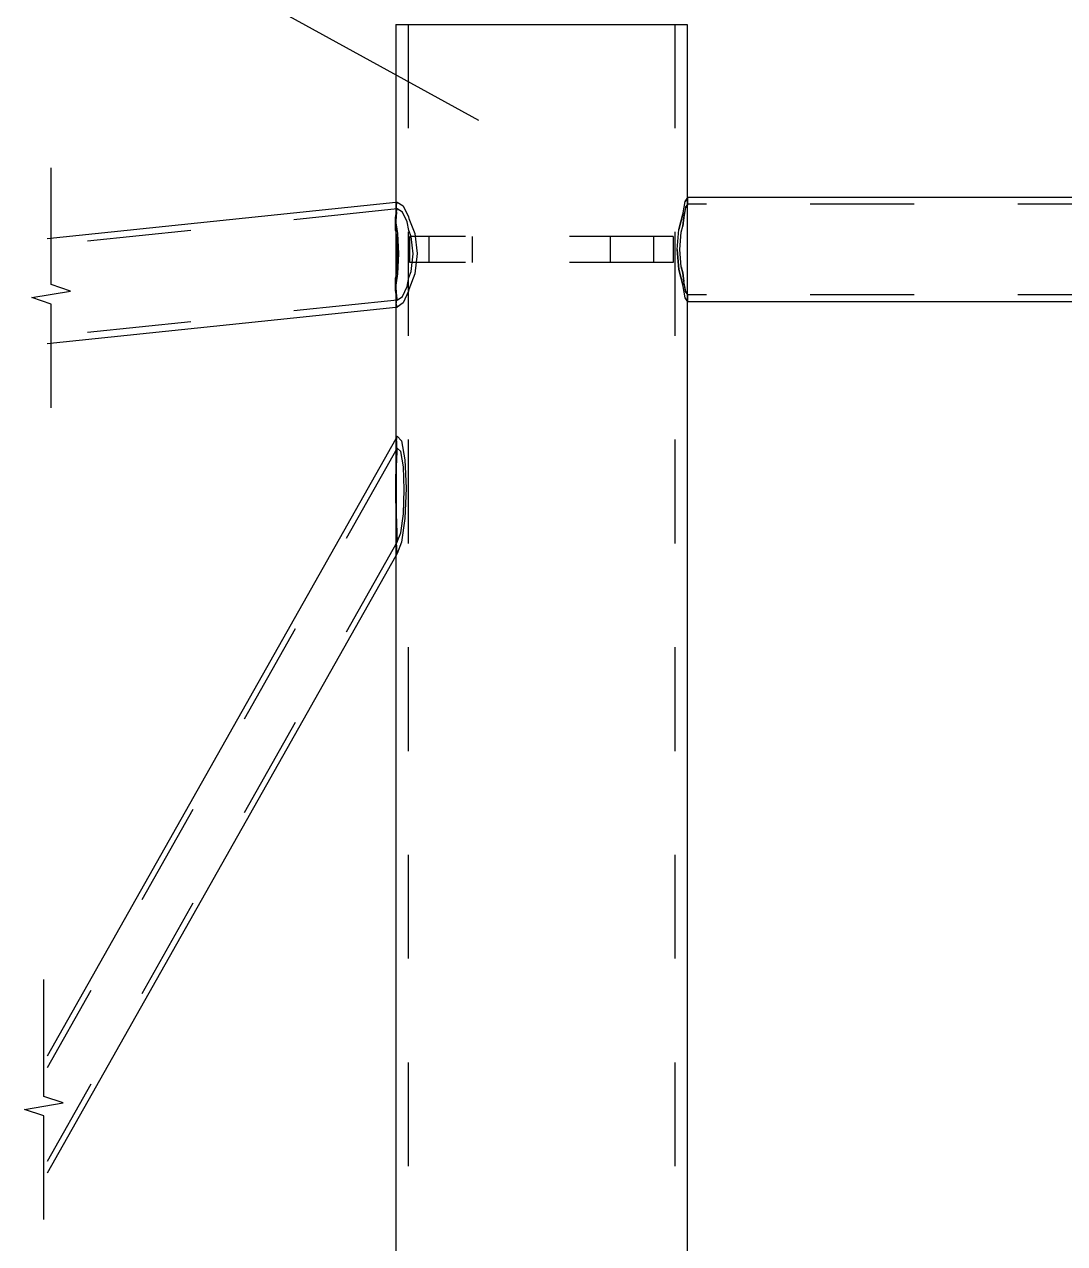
# Model space of a CAD drawing. Header units: millimetres. Extents: x 150000 to 150841, y 150000 to 150594.
# Drawn here: x 150604.89 to 150624.93, y 150068.89 to 150092.38 of the extents above; entities that cross this region are included whole.
import ezdxf

# ---------------------------------------------------------------- set-up
doc = ezdxf.new("R2010")
doc.units = ezdxf.units.MM
doc.linetypes.add('XKITLINE00', pattern=[0])
doc.linetypes.add('XKITLINE02', pattern=[4, 2, -2])

msp = doc.modelspace()

# ---------------------------------------------------------------- linework, layer by layer
at = {"color": 7, "linetype": 'XKITLINE00'}
msp.add_line((150613.647, 150090.528), (150605.184, 150095.184), dxfattribs=at)
at = {"color": 2, "linetype": 'XKITLINE00'}
for p, q in [((150612.05, 150092.379), (150612.05, 150088.863)), ((150612.05, 150092.379), (150612.125, 150092.379)), ((150612.125, 150092.379), (150617.658, 150092.379)), ((150617.658, 150092.379), (150617.658, 150089.019)), ((150605.331, 150088.251), (150612.05, 150088.951)), ((150617.582, 150088.751), (150617.625, 150088.969)), ((150617.676, 150089.046), (150617.625, 150088.969)), ((150662.032, 150089.046), (150617.676, 150089.046)), ((150612.055, 150088.833), (150612.044, 150088.668)), ((150617.579, 150088.722), (150617.497, 150088.425)), ((150617.582, 150088.751), (150617.579, 150088.722)), ((150612.043, 150088.639), (150612.044, 150088.668)), ((150612.089, 150088.348), (150612.043, 150088.639)), ((150612.055, 150088.678), (150612.049, 150088.597)), ((150612.05, 150088.606), (150612.05, 150088.593)), ((150612.107, 150087.965), (150612.089, 150088.348)), ((150617.465, 150088.041), (150617.497, 150088.425)), ((150617.497, 150087.656), (150617.465, 150088.041)), ((150612.089, 150087.575), (150612.107, 150087.965)), ((150612.043, 150087.268), (150612.089, 150087.575)), ((150617.579, 150087.359), (150617.497, 150087.656)), ((150612.049, 150087.31), (150612.055, 150087.221)), ((150612.05, 150087.316), (150612.05, 150087.296)), ((150617.582, 150087.33), (150617.579, 150087.359)), ((150617.625, 150087.112), (150617.582, 150087.33)), ((150612.044, 150087.239), (150612.043, 150087.268)), ((150612.044, 150087.239), (150612.055, 150087.067)), ((150617.676, 150087.036), (150617.625, 150087.112)), ((150617.658, 150087.062), (150617.658, 150054.185)), ((150605.331, 150086.231), (150612.05, 150086.931)), ((150612.05, 150087.034), (150612.05, 150084.108)), ((150662.032, 150087.036), (150617.676, 150087.036)), ((150612.05, 150084.397), (150605.331, 150072.501)), ((150612.055, 150084.038), (150612.054, 150083.99)), ((150612.05, 150083.443), (150612.054, 150083.99)), ((150612.054, 150082.861), (150612.05, 150083.443)), ((150612.054, 150082.861), (150612.055, 150082.8)), ((150612.05, 150082.685), (150612.05, 150054.216)), ((150612.05, 150082.139), (150605.331, 150070.243))]:
    msp.add_line(p, q, dxfattribs=at)
at = {"color": 7, "linetype": 'XKITLINE02'}
for p, q in [((150612.287, 150092.379), (150612.287, 150053.9)), ((150617.421, 150092.379), (150617.421, 150054.186)), ((150612.05, 150088.951), (150612.076, 150088.954)), ((150612.058, 150088.882), (150612.076, 150088.954)), ((150612.076, 150088.954), (150612.192, 150088.882)), ((150617.582, 150088.751), (150617.625, 150088.969)), ((150617.625, 150088.969), (150617.676, 150089.046)), ((150617.658, 150089.019), (150617.658, 150087.062)), ((150617.676, 150088.915), (150617.676, 150089.046)), ((150612.076, 150088.823), (150605.331, 150088.12)), ((150612.05, 150088.863), (150612.05, 150088.606)), ((150612.058, 150088.882), (150612.055, 150088.833)), ((150612.06, 150088.76), (150612.055, 150088.678)), ((150612.06, 150088.76), (150612.076, 150088.823)), ((150612.177, 150088.76), (150612.076, 150088.823)), ((150612.264, 150088.574), (150612.177, 150088.76)), ((150612.192, 150088.882), (150612.292, 150088.668)), ((150617.497, 150088.425), (150617.579, 150088.721)), ((150617.579, 150088.721), (150617.582, 150088.751)), ((150617.594, 150088.659), (150617.632, 150088.849)), ((150617.631, 150088.849), (150617.594, 150088.659)), ((150617.631, 150088.849), (150617.676, 150088.915)), ((150617.676, 150088.915), (150617.632, 150088.849)), ((150662.032, 150088.915), (150617.676, 150088.915)), ((150612.043, 150088.407), (150612.043, 150088.639)), ((150612.048, 150088.574), (150612.043, 150088.407)), ((150612.048, 150088.574), (150612.049, 150088.597)), ((150612.05, 150088.593), (150612.05, 150087.316)), ((150612.298, 150088.406), (150612.264, 150088.574)), ((150612.292, 150088.668), (150612.298, 150088.638)), ((150612.298, 150088.638), (150612.413, 150088.348)), ((150617.547, 150088.375), (150617.579, 150088.492)), ((150617.547, 150088.375), (150617.579, 150088.491)), ((150617.579, 150088.491), (150617.594, 150088.659)), ((150617.594, 150088.659), (150617.579, 150088.492)), ((150612.043, 150088.407), (150612.061, 150088.293)), ((150612.061, 150088.293), (150612.076, 150087.96)), ((150612.343, 150088.293), (150612.298, 150088.406)), ((150612.317, 150087.789), (150612.317, 150088.289)), ((150617.391, 150088.289), (150612.317, 150088.289)), ((150612.382, 150087.96), (150612.343, 150088.293)), ((150612.413, 150088.348), (150612.458, 150087.965)), ((150612.692, 150087.789), (150612.692, 150088.289)), ((150613.525, 150087.789), (150613.525, 150088.289)), ((150616.183, 150087.789), (150616.183, 150088.289)), ((150617.017, 150087.789), (150617.017, 150088.289)), ((150617.391, 150088.289), (150617.391, 150087.789)), ((150617.466, 150088.041), (150617.497, 150088.425)), ((150617.519, 150088.041), (150617.547, 150088.375)), ((150617.52, 150088.041), (150617.547, 150088.375)), ((150617.466, 150088.041), (150617.497, 150087.656)), ((150617.547, 150087.706), (150617.519, 150088.041)), ((150617.547, 150087.706), (150617.52, 150088.041)), ((150612.076, 150087.96), (150612.061, 150087.62)), ((150617.391, 150087.789), (150612.317, 150087.789)), ((150612.343, 150087.62), (150612.382, 150087.96)), ((150612.458, 150087.965), (150612.413, 150087.575)), ((150612.061, 150087.62), (150612.043, 150087.499)), ((150612.298, 150087.5), (150612.343, 150087.62)), ((150612.413, 150087.575), (150612.298, 150087.269)), ((150617.497, 150087.656), (150617.579, 150087.36)), ((150617.579, 150087.589), (150617.547, 150087.706)), ((150617.547, 150087.706), (150617.579, 150087.59)), ((150617.579, 150087.59), (150617.594, 150087.422)), ((150617.594, 150087.422), (150617.579, 150087.589)), ((150612.043, 150087.499), (150612.048, 150087.33)), ((150612.043, 150087.268), (150612.043, 150087.499)), ((150612.048, 150087.33), (150612.049, 150087.31)), ((150612.05, 150087.296), (150612.05, 150087.034)), ((150612.177, 150087.136), (150612.264, 150087.33)), ((150612.264, 150087.33), (150612.298, 150087.5)), ((150617.582, 150087.33), (150617.579, 150087.36)), ((150617.625, 150087.112), (150617.582, 150087.33)), ((150617.631, 150087.232), (150617.594, 150087.422)), ((150617.632, 150087.232), (150617.594, 150087.422)), ((150612.076, 150087.064), (150605.331, 150086.362)), ((150612.055, 150087.221), (150612.06, 150087.136)), ((150612.055, 150087.067), (150612.058, 150087.015)), ((150612.06, 150087.136), (150612.076, 150087.064)), ((150612.076, 150087.064), (150612.177, 150087.136)), ((150612.292, 150087.239), (150612.192, 150087.015)), ((150612.298, 150087.269), (150612.292, 150087.239)), ((150617.676, 150087.036), (150617.625, 150087.112)), ((150617.676, 150087.166), (150617.631, 150087.232)), ((150617.676, 150087.166), (150617.632, 150087.232)), ((150662.032, 150087.166), (150617.676, 150087.166)), ((150617.676, 150087.036), (150617.676, 150087.166)), ((150612.05, 150086.931), (150612.076, 150086.933)), ((150612.076, 150086.933), (150612.058, 150087.015)), ((150612.192, 150087.015), (150612.076, 150086.933)), ((150612.076, 150084.443), (150612.05, 150084.397)), ((150612.063, 150084.356), (150612.055, 150084.038)), ((150612.063, 150084.356), (150612.076, 150084.443)), ((150612.076, 150084.443), (150612.161, 150084.356)), ((150612.161, 150084.356), (150612.223, 150083.99)), ((150612.076, 150084.216), (150605.331, 150072.274)), ((150612.05, 150084.108), (150612.05, 150082.685)), ((150612.065, 150084.147), (150612.058, 150083.854)), ((150612.076, 150084.216), (150612.065, 150084.147)), ((150612.144, 150084.147), (150612.076, 150084.216)), ((150612.194, 150083.854), (150612.144, 150084.147)), ((150612.058, 150083.854), (150612.055, 150083.417)), ((150612.212, 150083.417), (150612.194, 150083.854)), ((150612.223, 150083.99), (150612.246, 150083.442)), ((150612.055, 150083.417), (150612.058, 150082.952)), ((150612.194, 150082.952), (150612.212, 150083.417)), ((150612.246, 150083.442), (150612.223, 150082.861)), ((150612.058, 150082.952), (150612.065, 150082.584)), ((150612.144, 150082.584), (150612.194, 150082.952)), ((150612.223, 150082.861), (150612.161, 150082.4)), ((150612.055, 150082.8), (150612.063, 150082.401)), ((150612.076, 150082.411), (150605.331, 150070.469)), ((150612.076, 150082.185), (150612.063, 150082.401)), ((150612.065, 150082.584), (150612.076, 150082.411)), ((150612.076, 150082.411), (150612.144, 150082.584)), ((150612.161, 150082.4), (150612.076, 150082.185)), ((150612.076, 150082.185), (150612.05, 150082.139))]:
    msp.add_line(p, q, dxfattribs=at)
at = {"color": 1, "linetype": 'XKITLINE00'}
for p, q in [((150605.41, 150087.366), (150605.41, 150089.616)), ((150605.41, 150089.616), (150605.41, 150089.616)), ((150605.785, 150087.241), (150605.41, 150087.366)), ((150605.035, 150087.116), (150605.785, 150087.241)), ((150605.41, 150086.991), (150605.035, 150087.116)), ((150605.41, 150084.991), (150605.41, 150086.991)), ((150605.269, 150071.725), (150605.269, 150073.975)), ((150605.269, 150073.975), (150605.269, 150073.975)), ((150604.894, 150071.475), (150605.644, 150071.6)), ((150605.644, 150071.6), (150605.269, 150071.725)), ((150605.269, 150071.35), (150604.894, 150071.475)), ((150605.269, 150069.35), (150605.269, 150071.35))]:
    msp.add_line(p, q, dxfattribs=at)

doc.saveas('drawing.dxf')
